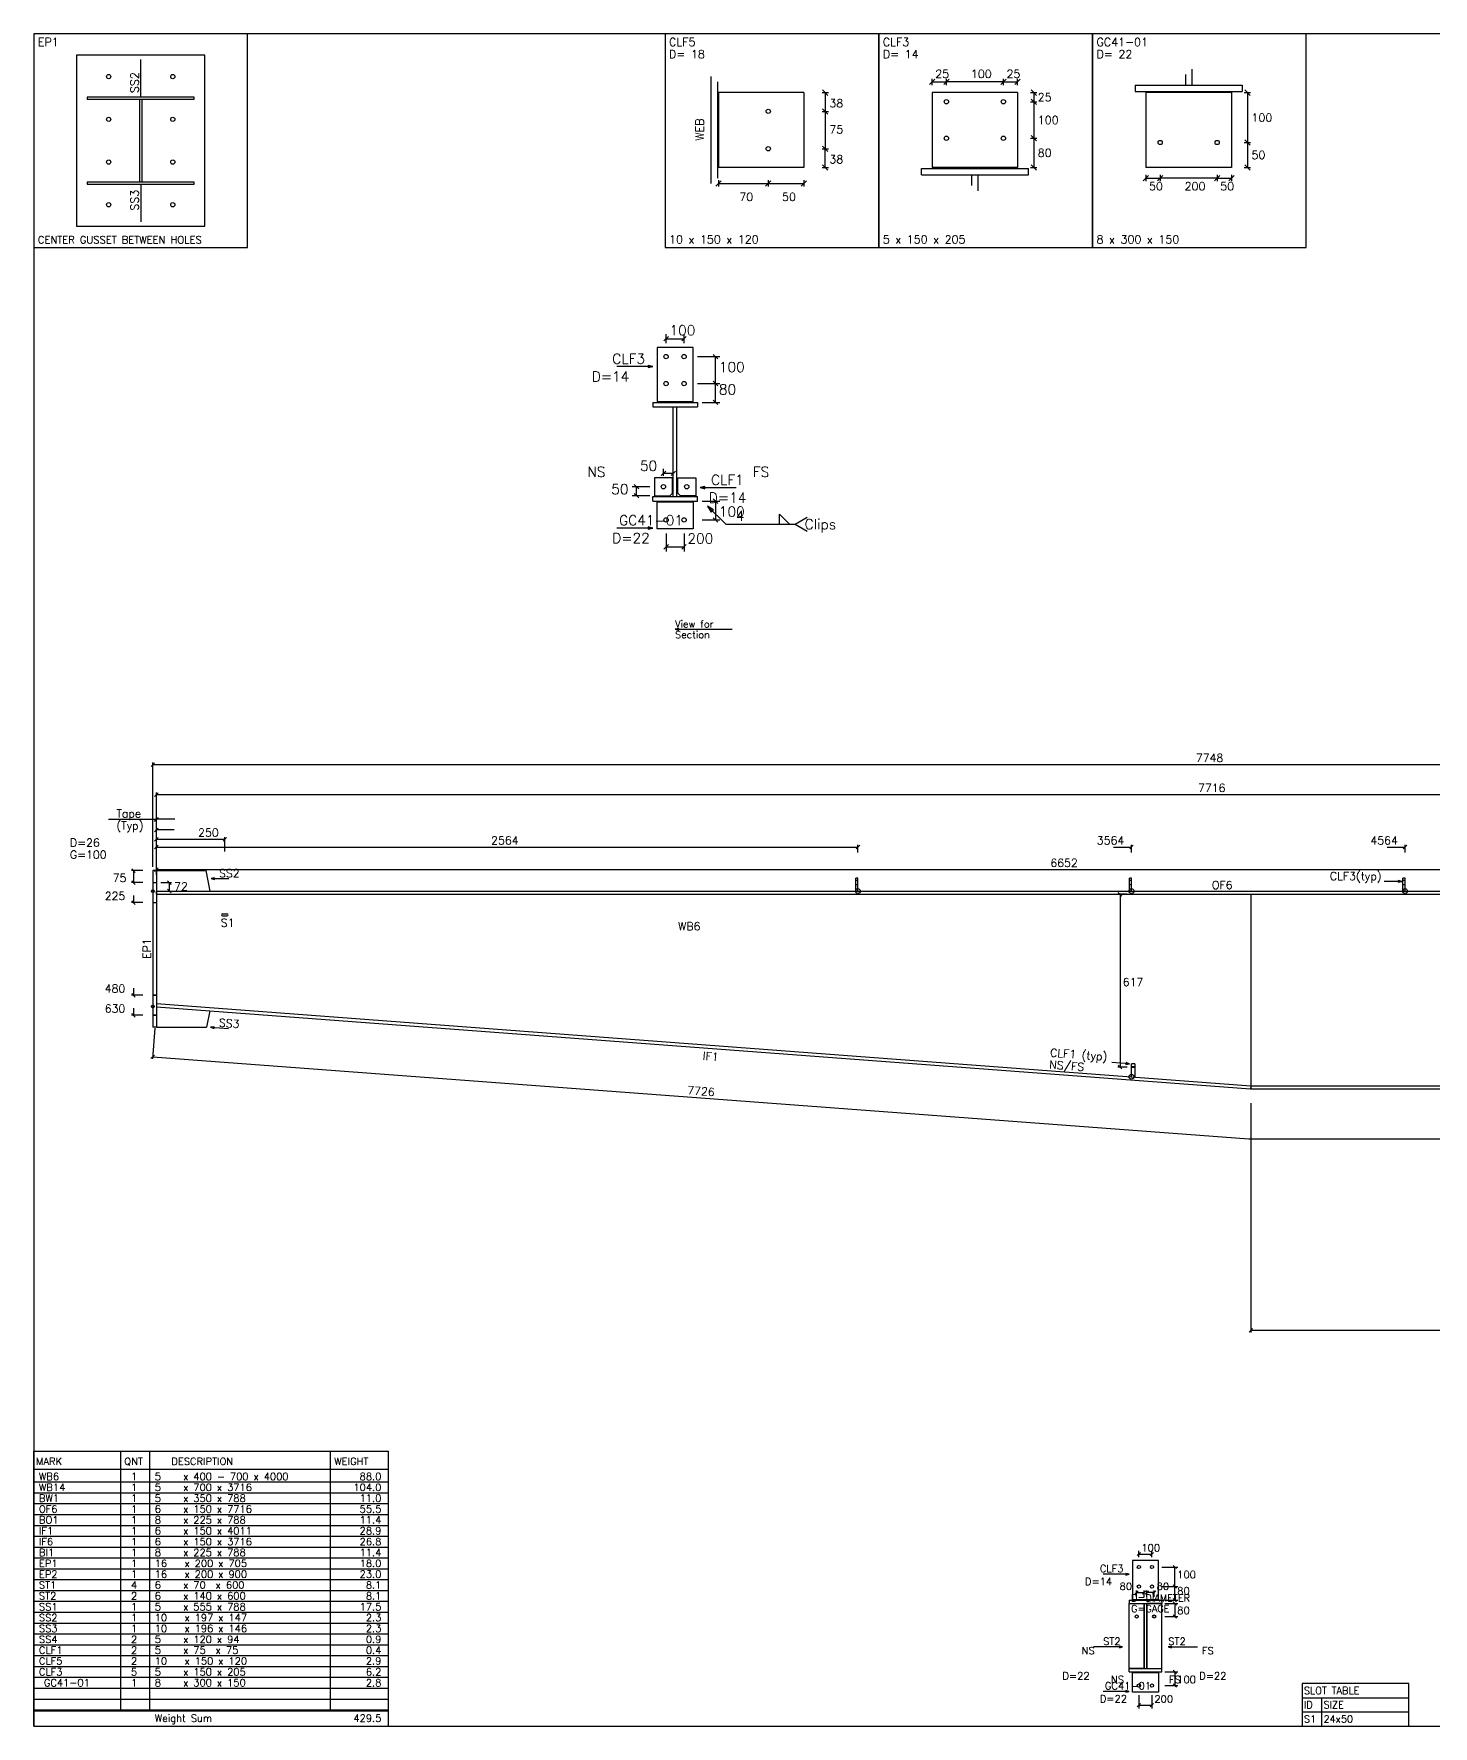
# Model space of a CAD drawing. Extents: x 0 to 849, y 0 to 594.
# Drawn here: x 0 to 491, y 0 to 594 of the extents above; entities that cross this region are included whole.
import ezdxf
from ezdxf.enums import TextEntityAlignment as Align

# ---------------------------------------------------------------- set-up
doc = ezdxf.new("R2010")
doc.units = 0
doc.linetypes.add('CONTIN', pattern=[0])
doc.linetypes.add('DASHED', pattern=[2.3812, 1.5875, -0.7937])
doc.layers.get('0').update_dxf_attribs({"linetype": 'CONTIN'})
for name, color, linetype in [('1', 7, 'CONTIN'), ('11', 7, 'CONTIN'), ('12', 2, 'CONTIN'), ('13', 2, 'CONTIN'), ('14', 7, 'CONTIN'), ('15', 6, 'CONTIN'), ('2', 7, 'CONTIN'), ('21', 7, 'CONTIN'), ('22', 7, 'CONTIN'), ('3', 1, 'CONTIN'), ('4', 1, 'CONTIN'), ('5', 7, 'CONTIN'), ('6', 4, 'CONTIN'), ('7', 3, 'DASHED'), ('9', 7, 'CONTIN')]:
    doc.layers.add(name, color=color, linetype=linetype)
doc.styles.add('SIMPLEX', font='SIMPLEX')

# ---------------------------------------------------------------- blocks, each defined once
blk = doc.blocks.new('SLOTTD')
at = {"layer": '6'}
for p, q in [((-25.4, 12.7), (25.4, 12.7)), ((-25.4, -12.7), (25.4, -12.7))]:
    blk.add_line(p, q, dxfattribs=at)
for centre, start, end in [((-25.4, 0), 90, 270), ((25.4, 0), 270, 90)]:
    blk.add_arc(centre, 12.7, start, end, dxfattribs=at)
blk = doc.blocks.new('CIRCLE')
at = {"layer": '1'}
blk.add_circle((0, 0), 10.2, dxfattribs=at)
blk = doc.blocks.new('ARROW')
at = {"layer": '2'}
blk.add_line((-0.635, -0.635), (0.635, 0.635), dxfattribs=at)
blk = doc.blocks.new('FLGHOL')
at = {"layer": '6'}
blk.add_solid([(-6.35, 0), (6.35, 0), (-6.35, 25.4), (6.35, 25.4)], dxfattribs=at)
blk = doc.blocks.new('WEBCLP2', base_point=(0, 152.4))
at = {"layer": '13'}
for p, q in [((-12.7, 0), (-12.7, 203.2)), ((-12.7, 203.2), (12.7, 203.2)), ((12.7, 0), (12.7, 203.2)), ((-12.7, 0), (12.7, 0))]:
    blk.add_line(p, q, dxfattribs=at)
at = {"layer": '6'}
for points in [[(-12.7, 144.78), (12.7, 144.78), (-12.7, 160.02), (12.7, 160.02)], [(-12.7, 43.18), (12.7, 43.18), (-12.7, 58.42), (12.7, 58.42)]]:
    blk.add_solid(points, dxfattribs=at)
blk = doc.blocks.new('ARROWP')
for p, q in [((0, 0), (-1.27, 0.317)), ((-1.27, 0.317), (-1.27, -0.317)), ((-1.27, -0.317), (0, 0))]:
    blk.add_line(p, q)
blk = doc.blocks.new('GRTCLPB')
at = {"layer": '13'}
for p, q in [((-12.7, 0), (-12.7, 152.4)), ((-12.7, 152.4), (12.7, 152.4)), ((-12.7, 0), (12.7, 0)), ((12.7, 0), (12.7, 152.4))]:
    blk.add_line(p, q, dxfattribs=at)
at = {"layer": '6'}
for points in [[(-12.7, 119.38), (12.7, 119.38), (-12.7, 134.62), (12.7, 134.62)], [(-12.7, 68.58), (12.7, 68.58), (-12.7, 83.82), (12.7, 83.82)]]:
    blk.add_solid(points, dxfattribs=at)
blk = doc.blocks.new('GRTCLP1')
at = {"layer": '13'}
for p, q in [((-12.7, 0), (-12.7, 101.6)), ((-12.7, 101.6), (12.7, 101.6)), ((-12.7, 0), (12.7, 0)), ((12.7, 0), (12.7, 101.6))]:
    blk.add_line(p, q, dxfattribs=at)
at = {"layer": '6'}
blk.add_solid([(-12.7, 68.58), (12.7, 68.58), (-12.7, 83.82), (12.7, 83.82)], dxfattribs=at)
blk = doc.blocks.new('BRCCLP', base_point=(12.7, 0))
at = {"layer": '1'}
blk.add_solid([(-12.7, 68.58), (12.7, 68.58), (-12.7, 83.82), (12.7, 83.82)], dxfattribs=at)
at = {"layer": '2'}
for p in [(-12.7, 101.6), (12.7, 0)]:
    blk.add_line(p, (12.7, 101.6), dxfattribs=at)
blk = doc.blocks.new('ASMPIECE', base_point=(246, -6))
at = {"layer": '1'}
for p, q in [((246, -6), (246, 5.755)), ((246, 5.755), (7961.629, 5.754)), ((7961.629, -6), (7961.629, 5.754)), ((246, -6), (246, -406)), ((246, -6), (7961.629, -6)), ((4246, -6), (4246, -706)), ((7961.629, -706), (7961.629, -6)), ((246.449, -406.034), (246, -417.788)), ((246, -417.788), (4245.121, -717.722)), ((246.449, -406.034), (4246, -706)), ((3821.755, -626.282), (3821.755, -674.182)), ((4246, -706), (4245.121, -717.722)), ((4246, -706), (4246, -717.755)), ((4246, -706), (7961.629, -706)), ((4246, -717.755), (7961.629, -717.755)), ((5513.047, -717.755), (6017.199, -1505.755)), ((6067.999, -1505.755), (6067.999, -717.755)), ((6433.999, -717.755), (6067.999, -717.755)), ((6079.753, -1505.755), (6079.753, -717.755)), ((6422.244, -717.755), (6422.244, -1505.755)), ((6433.999, -717.755), (6433.999, -1505.755)), ((7961.629, -706), (7961.629, -717.755)), ((6067.999, -1505.755), (6017.199, -1505.755)), ((6433.999, -1505.755), (6067.999, -1505.755))]:
    blk.add_line(p, q, dxfattribs=at)
at = {"layer": '12'}
for p, q in [((246, 80.331), (232.939, 80.331)), ((232.939, 80.331), (232.939, -492.331)), ((246, 80.331), (246, -492.331)), ((7961.629, 80.33), (7974.69, 80.33)), ((7961.629, 80.33), (7961.629, -792.331)), ((7974.69, 80.33), (7974.69, -792.331)), ((246, -492.331), (232.939, -492.331)), ((7961.629, -792.331), (7974.69, -792.331))]:
    blk.add_line(p, q, dxfattribs=at)
at = {"layer": '15'}
for centre in [(2810, 5.754), (3810, 5.754), (4810, 5.754), (6010, 5.754), (7510, 5.754), (6897.5, -45.182), (3810, -673.3), (6653.917, -717.755)]:
    blk.add_circle(centre, 8.777, dxfattribs=at)
at = {"layer": '2'}
for p, q in [((232.939, 94.526), (232.939, 475.937)), ((232.939, 468.101), (7974.69, 468.101)), ((7974.69, 94.526), (7974.69, 475.937)), ((246, 84.118), (246, 366.228)), ((246, 358.392), (7961.629, 358.391)), ((5617.79, 236.928), (5617.79, 317.068)), ((7961.629, 84.118), (7961.629, 366.228)), ((246, 236.928), (246, 276.11)), ((313.915, 268.273), (246, 268.273)), ((5449.875, 268.273), (5517.79, 268.273)), ((5517.79, 236.928), (5517.79, 276.109)), ((5583.833, 309.231), (5617.79, 309.231)), ((246, 82.772), (246, 236.928)), ((311.303, 229.091), (246, 229.091)), ((246, 150.728), (246, 202.97)), ((246, 195.134), (496, 195.134)), ((496, 150.728), (496, 202.97)), ((6002.696, 229.091), (6068, 229.091)), ((6068, 59.303), (6068, 236.927)), ((6368.696, 229.091), (6433.999, 229.091)), ((6433.999, 59.303), (6433.999, 236.927)), ((6584.696, 229.091), (6649.999, 229.091)), ((6649.999, 59.303), (6649.999, 236.927)), ((6678.654, 195.133), (6710, 195.133)), ((6710, 150.727), (6710, 202.97)), ((6978.655, 236.092), (7010, 236.092)), ((7010, 150.727), (7010, 243.928)), ((246, 146.809), (246, 174.237)), ((246, 166.4), (2810, 166.4)), ((2810, 146.809), (2810, 174.237)), ((3744.697, 166.4), (3810, 166.4)), ((3810, 146.809), (3810, 174.237)), ((4744.697, 166.4), (4810, 166.4)), ((4810, 146.809), (4810, 174.237)), ((5944.697, 166.4), (6010, 166.4)), ((6010, 146.809), (6010, 174.236)), ((7444.697, 166.4), (7510, 166.4)), ((7510, 146.809), (7510, 174.236)), ((196.37, 80.331), (154.576, 80.331)), ((162.412, 80.331), (162.412, 36.447)), ((246, 64.527), (246, 91.955)), ((246, 84.118), (6897.5, 84.118)), ((6897.5, 64.527), (6897.5, 91.954)), ((8011.26, 80.33), (8053.054, 80.33)), ((8045.217, 80.33), (8045.217, 36.447)), ((196.37, 36.447), (154.576, 36.447)), ((261.673, 36.447), (300.855, 36.447)), ((261.673, 5.755), (300.855, 5.755)), ((293.018, 36.447), (293.018, 5.755)), ((7945.957, 36.447), (7906.774, 36.447)), ((7945.957, 5.754), (7906.774, 5.754)), ((7914.611, 36.447), (7914.611, 5.754)), ((8011.26, 36.447), (8053.054, 36.447)), ((196.37, -36.692), (154.576, -36.692)), ((162.412, -10.571), (162.412, -36.692)), ((3794.327, -6), (3760.37, -6)), ((3768.206, -6), (3768.206, -638.036)), ((5502.118, -6), (5468.16, -6)), ((5475.996, -6), (5475.996, -262.5)), ((6694.327, -6), (6660.369, -6)), ((6668.206, -6), (6668.206, -81)), ((6913.172, -6), (6947.13, -6)), ((6913.172, -45.182), (6947.13, -45.182)), ((6939.293, -6), (6939.293, -45.182)), ((8011.26, -36.693), (8053.054, -36.693)), ((8045.217, -10.572), (8045.217, -36.693)), ((6694.327, -81), (6660.369, -81)), ((5502.118, -262.5), (5468.16, -262.5)), ((5502.118, -262.5), (5468.16, -262.5)), ((5475.996, -262.5), (5475.996, -337.5)), ((162.412, -349.186), (162.412, -375.308)), ((5502.118, -337.5), (5468.16, -337.5)), ((8011.26, -359), (8053.054, -359)), ((8045.217, -332.879), (8045.217, -359)), ((196.37, -375.308), (154.576, -375.308)), ((162.412, -422.326), (162.412, -448.447)), ((196.37, -448.447), (154.576, -448.447)), ((232.325, -600.125), (4238.274, -900.571)), ((3794.327, -638.036), (3760.37, -638.036)), ((8011.26, -675.308), (8053.054, -675.308)), ((8045.217, -649.187), (8045.217, -675.308)), ((8045.217, -722.326), (8045.217, -748.447)), ((4246, -769.997), (4246, -1608.15)), ((6649.999, -769.997), (6649.999, -1608.15)), ((7961.629, -796.119), (7961.629, -908.44)), ((8011.26, -748.447), (8053.054, -748.447)), ((4238.274, -900.571), (7961.629, -900.604)), ((6437.917, -1255.755), (6484.936, -1255.755)), ((6477.099, -1279.264), (6477.099, -1255.755)), ((6437.917, -1355.755), (6469.262, -1355.755)), ((6461.426, -1355.755), (6461.426, -1505.755)), ((6437.917, -1505.755), (6469.262, -1505.755)), ((4246, -1600.314), (6649.999, -1600.314))]:
    blk.add_line(p, q, dxfattribs=at)
at = {"layer": '3'}
for p, q in [((246, 84.118), (246, 345.331)), ((246, 266.967), (70.465, 266.967)), ((7883.306, 64.266), (7818.003, 64.266)), ((445.612, 51.075), (510.915, 51.075)), ((4798.246, 41.018), (4732.943, 41.018)), ((6842.645, -45.182), (6777.342, -45.182)), ((6655.223, -149.884), (6589.92, -149.884)), ((443.849, -492.526), (508.969, -497.41)), ((240.139, -495.932), (231.739, -607.939)), ((6436.611, -574.349), (6501.914, -574.349)), ((3803.065, -625.885), (3737.944, -621.001)), ((6073.224, -662.117), (6007.92, -662.117)), ((6661.753, -749.1), (6727.056, -749.1)), ((7872.687, -776.267), (7807.384, -776.267)), ((6065.387, -951.166), (6000.083, -951.166)), ((6436.611, -951.166), (6501.914, -951.166)), ((5762.511, -1082.499), (5697.208, -1082.499))]:
    blk.add_line(p, q, dxfattribs=at)
at = {"layer": '9'}
for p, q in [((246, 80.331), (427.883, 80.331)), ((443, 5.755), (427.883, 80.331)), ((7885.918, 5.754), (7961.629, 80.33)), ((6068, -706), (6068, -106)), ((6068, -106), (6075.835, -106)), ((6075.835, -106), (6075.835, -706)), ((6426.163, -706), (6426.163, -106)), ((6426.163, -106), (6433.999, -106)), ((6433.999, -106), (6433.999, -706)), ((6649.999, -706), (6649.999, -106)), ((6649.999, -106), (6657.835, -106)), ((6657.835, -106), (6657.835, -706)), ((441.244, -432.431), (429.101, -492.331)), ((246, -492.331), (429.101, -492.331)), ((6068, -706), (6075.835, -706)), ((6426.163, -706), (6433.999, -706)), ((6649.999, -706), (6657.835, -706)), ((7875.299, -717.755), (7961.629, -792.331))]:
    blk.add_line(p, q, dxfattribs=at)
at = {"layer": '1', "xscale": -0.309, "yscale": 0.309, "zscale": 0.309}
for p in [(2806.082, 5.754), (3806.082, 5.754), (4806.082, 5.754), (6006.082, 5.754), (7506.081, 5.754)]:
    blk.add_blockref('GRTCLPB', p, dxfattribs=at)
at = {"layer": '1', "xscale": 0.309, "yscale": 0.309, "zscale": 0.309, "rotation": -90}
blk.add_blockref('WEBCLP2', (6897.5, -49.1), dxfattribs=at)
at = {"layer": '15', "xscale": 0.514, "yscale": 0.514, "zscale": 0.514}
for p in [(232.939, 5.755), (7974.69, 5.754), (232.939, -416.808), (7974.69, -717.755)]:
    blk.add_blockref('CIRCLE', p, dxfattribs=at)
at = {"layer": '2', "xscale": 10.284, "yscale": 10.284, "zscale": 10.284}
for p, rotation in [((232.939, 468.101), 180), ((246, 358.392), 180), ((246, 268.273), 180), ((246, 229.091), 180), ((246, 195.134), 180), ((246, 166.4), 180), ((162.412, 80.331), 90), ((246, 84.118), 180), ((8045.217, 80.33), 90), ((162.412, 36.447), -90), ((293.018, 36.447), 90), ((293.018, 5.755), -90), ((3768.206, -6), 90), ((5475.996, -6), 90), ((6668.206, -6), 90), ((6939.293, -6), 90), ((7914.611, 36.447), 90), ((7914.611, 5.754), -90), ((8045.217, 36.447), -90), ((162.412, -36.692), -90), ((6939.293, -45.182), -90), ((8045.217, -36.693), -90), ((6668.206, -81), -90), ((5475.996, -262.5), -90), ((5475.996, -262.5), 90), ((162.412, -375.308), -90), ((5475.996, -337.5), -90), ((8045.217, -359), -90), ((162.412, -448.447), -90), ((3768.206, -638.036), -90), ((8045.217, -675.308), -90), ((8045.217, -748.447), -90), ((6477.099, -1255.755), 90), ((6461.426, -1355.755), 90), ((6461.426, -1505.755), -90), ((4246, -1600.314), 180)]:
    blk.add_blockref('ARROW', p, dxfattribs=dict(at, rotation=rotation))
at = {"layer": '2'}
for name, p, xscale, yscale, zscale in [('ARROW', (7974.69, 468.101), 10.284, 10.284, 10.284), ('ARROW', (5617.79, 309.231), 10.284, 10.284, 10.284), ('ARROW', (7961.629, 358.391), 10.284, 10.284, 10.284), ('ARROW', (5517.79, 268.273), 10.284, 10.284, 10.284), ('ARROW', (496, 195.134), 10.284, 10.284, 10.284), ('ARROW', (6068, 229.091), 10.284, 10.284, 10.284), ('ARROW', (6433.999, 229.091), 10.284, 10.284, 10.284), ('ARROW', (6649.999, 229.091), 10.284, 10.284, 10.284), ('ARROW', (6710, 195.133), 10.284, 10.284, 10.284), ('ARROW', (7010, 236.092), 10.284, 10.284, 10.284), ('ARROW', (2810, 166.4), 10.284, 10.284, 10.284), ('ARROW', (3810, 166.4), 10.284, 10.284, 10.284), ('ARROW', (4810, 166.4), 10.284, 10.284, 10.284), ('ARROW', (6010, 166.4), 10.284, 10.284, 10.284), ('ARROW', (7510, 166.4), 10.284, 10.284, 10.284), ('ARROW', (6897.5, 84.118), 10.284, 10.284, 10.284), ('CIRCLE', (5517.79, -262.5), 0.309, 0.309, 0.309), ('CIRCLE', (5617.79, -262.5), 0.309, 0.309, 0.309), ('CIRCLE', (5517.79, -337.5), 0.309, 0.309, 0.309), ('CIRCLE', (5617.79, -337.5), 0.309, 0.309, 0.309), ('ARROW', (7961.629, -900.604), 10.284, 10.284, 10.284), ('ARROW', (6649.999, -1600.314), 10.284, 10.284, 10.284)]:
    blk.add_blockref(name, p, dxfattribs=dict(at, xscale=xscale, yscale=yscale, zscale=zscale))
at = {"layer": '3', "xscale": 10.284, "yscale": 10.284, "zscale": 10.284}
for name, p in [('ARROW', (246, 266.967)), ('ARROWP', (7883.306, 64.266)), ('ARROWP', (4798.246, 41.018)), ('ARROWP', (6842.645, -45.182)), ('ARROWP', (6655.223, -149.884)), ('ARROWP', (6073.224, -662.117)), ('ARROWP', (7872.687, -776.267)), ('ARROWP', (6065.387, -951.166)), ('ARROWP', (5762.511, -1082.499))]:
    blk.add_blockref(name, p, dxfattribs=at)
for name, p, rotation in [('ARROWP', (445.612, 51.075), 180), ('ARROWP', (443.849, -492.526), 175.711), ('ARROW', (232.325, -600.125), 175.711), ('ARROWP', (6436.611, -574.349), 180), ('ARROWP', (3803.065, -625.885), -4.289), ('ARROWP', (6661.753, -749.1), 180), ('ARROWP', (6436.611, -951.166), 180)]:
    blk.add_blockref(name, p, dxfattribs=dict(at, rotation=rotation))
at = {"layer": '6'}
for p, xscale, yscale, zscale, rotation in [((232.939, 36.447), 0.463, 0.514, 0.514, -90), ((7961.629, 36.447), 0.463, 0.514, 0.514, -90), ((232.939, -36.692), 0.463, 0.514, 0.514, -90), ((7961.629, -36.693), 0.463, 0.514, 0.514, -90), ((6657.835, -186), 0.463, 0.309, 0.309, 90), ((7961.629, -359), 0.463, 0.514, 0.514, -90), ((232.939, -375.308), 0.463, 0.514, 0.514, -90), ((232.939, -448.447), 0.463, 0.514, 0.514, -90), ((7961.629, -675.308), 0.463, 0.514, 0.514, -90), ((7961.629, -748.447), 0.463, 0.514, 0.514, -90), ((6422.244, -1255.755), -0.463, -0.463, -0.463, 90), ((6422.244, -1355.755), -0.463, -0.463, -0.463, 90)]:
    blk.add_blockref('FLGHOL', p, dxfattribs=dict(at, xscale=xscale, yscale=yscale, zscale=zscale, rotation=rotation))
at = {"layer": '6', "xscale": 0.309, "yscale": 0.309, "zscale": 0.309}
for p in [(496, -81), (6710, -81), (7010, -81)]:
    blk.add_blockref('SLOTTD', p, dxfattribs=at)
at = {"layer": '7', "xscale": -0.463, "yscale": 0.463, "zscale": 0.463}
blk.add_blockref('BRCCLP', (3810, -673.3), dxfattribs=at)
at = {"layer": '7', "xscale": 0.309, "yscale": 0.309, "zscale": 0.309, "rotation": 180}
blk.add_blockref('GRTCLP1', (6649.999, -717.755), dxfattribs=at)
at = {"style": 'SIMPLEX'}
blk.add_text('BW1', height=29.256, rotation=-1.571, dxfattribs=at).set_placement((6221.743, -1141.011))
at = {"layer": '11', "style": 'SIMPLEX'}
for s, p in [('7748', (4045.303, 477.853)), ('7716', (4053.015, 368.143)), ('5372', (5491.015, 318.983)), ('5272', (5391.015, 278.025)), ('5822', (5941.224, 238.843)), ('6188', (6321.852, 238.843)), ('6404', (6523.224, 238.843)), ('6764', (6883.225, 245.844)), ('250', (398.481, 204.886)), ('2564', (1469.488, 176.152)), ('3564', (3683.225, 176.152)), ('4564', (4683.225, 176.152)), ('5764', (5883.225, 176.152)), ('6464', (6583.225, 204.885)), ('7264', (7383.225, 176.152)), ('75', (86.312, 38.885)), ('6652', (3513.239, 93.87)), ('50', (8062.806, 38.885)), ('225', (57.056, -26.941)), ('72', (310.607, 8.193)), ('44', (7838.511, 8.192)), ('150', (8062.806, -26.941)), ('75', (6592.106, -63.004)), ('150', (6956.882, -45.095)), ('257', (5370.641, -153.754)), ('75', (5399.896, -319.504)), ('480', (57.056, -365.556)), ('617', (3777.958, -341.522)), ('450', (8062.806, -349.248)), ('630', (57.056, -438.695)), ('750', (8062.806, -665.556)), ('850', (8062.806, -738.695)), ('250', (6494.688, -1284.036)), ('150', (6479.015, -1450.259)), ('2404', (5389.488, -1590.562))]:
    blk.add_text(s, height=29.256, dxfattribs=at).set_placement(p)
blk.add_text('7726', height=29.256, rotation=-4.289, dxfattribs=at).set_placement((2185.371, -736.824))
at = {"layer": '21', "style": 'SIMPLEX'}
for s, p in [('D=18', (5400.767, 232.226)), ('D=26', (-70.067, 168.098)), ('D=22', (8079.175, 168.098)), ('G=100', (-70.067, 124.215)), ('G=100', (8079.175, 124.214)), ('Slot=22x56', (6451.5, -1549.639)), ('G=100', (6451.5, -1593.522))]:
    blk.add_text(s, height=29.256, dxfattribs=at).set_placement(p)
at = {"layer": '3', "style": 'SIMPLEX'}
for s, p in [('Tape', (99.721, 274.281)), ('(Typ)', (99.721, 230.397)), ('SS2', (474.868, 55.951)), ('CLF3(typ)', (4534.944, 45.894)), ('SS4', (7795.539, 69.142)), ('OF6', (4103.815, 13.068)), ('CLF5 (typ)', (6550.087, -40.306)), ('NS/FS', (6550.087, -84.19)), ('S1', (481.372, -124.884)), ('WB6', (2153, -137.651)), ('WB14', (6103.814, -137.651)), ('ST2', (6508.944, -145.008)), ('S1', (6695.372, -124.884)), ('S1', (6995.372, -124.884)), ('NS/FS', (6508.944, -188.892)), ('ST1', (6465.867, -569.473)), ('NS/FS', (6465.867, -613.357)), ('ST1', (5926.944, -657.241)), ('NS/FS', (5926.944, -701.124)), ('IF6', (6103.814, -761.639)), (' GC41-01(typ)', (6691.008, -744.224)), ('SS4', (7784.919, -771.391)), ('BI1', (5977.619, -946.29)), ('BO1', (6465.867, -946.29)), ('SS1', (5674.743, -1077.623))]:
    blk.add_text(s, height=29.256, dxfattribs=at).set_placement(p)
for s, rotation, p in [('EP1', 90, (225.626, -242.57)), ('EP2', 90, (8011.26, -399.884)), ('SS3', -4.289, (473.387, -489.852)), ('IF1', -4.289, (2242.278, -611.516)), ('NS/FS', -4.289, (3508.409, -642.904)), ('CLF1 (typ)', -4.289, (3511.691, -599.143))]:
    blk.add_text(s, height=29.256, rotation=rotation, dxfattribs=at).set_placement(p)
blk = doc.blocks.new('ASMBASE')
for p, q in [((25.4, 25.4), (0, 25.4)), ((0, 25.4), (0, 0)), ((25.4, 0), (25.4, 25.4)), ((20.32, 22.86), (5.08, 22.86)), ((5.08, 22.86), (5.08, 2.54)), ((12.7, 17.882), (12.7, 22.352)), ((20.32, 2.54), (20.32, 22.86)), ((19.05, 17.882), (6.35, 17.882)), ((6.35, 17.882), (6.35, 17.628)), ((6.35, 17.628), (19.05, 17.628)), ((12.573, 17.628), (12.827, 17.628)), ((12.573, 7.772), (12.573, 17.628)), ((12.827, 17.628), (12.827, 7.772)), ((19.05, 17.628), (19.05, 17.882)), ((19.05, 7.772), (6.35, 7.772)), ((6.35, 7.772), (6.35, 7.518)), ((6.35, 7.518), (19.05, 7.518)), ((12.827, 7.772), (12.573, 7.772)), ((12.7, 7.518), (12.7, 3.048)), ((19.05, 7.518), (19.05, 7.772)), ((5.08, 2.54), (20.32, 2.54)), ((0, 0), (25.4, 0))]:
    blk.add_line(p, q)
at = {"layer": '1'}
for centre in [(8.89, 20.32), (16.51, 20.32), (8.89, 15.24), (16.51, 15.24), (8.89, 10.16), (16.51, 10.16), (8.89, 5.08), (16.51, 5.08)]:
    blk.add_circle(centre, 0.254, dxfattribs=at)
at = {"layer": '1', "style": 'SIMPLEX'}
for s, height, p in [('EP1', 0.963, (0.482, 23.955)), ('CENTER GUSSET BETWEEN HOLES', 0.867, (0.482, 0.482))]:
    blk.add_text(s, height=height, dxfattribs=at).set_placement(p)
for s, p in [('SS2', (12.459, 18.363)), ('SS3', (12.459, 4.387))]:
    blk.add_text(s, height=0.963, rotation=90, dxfattribs=at).set_placement(p)
blk = doc.blocks.new('ASMPLATE')
at = {"layer": '14'}
for p, q in [((0, 0), (0, 96.52)), ((0, 96.52), (124.46, 96.52)), ((30.48, 5.398), (30.48, 96.52)), ((40.64, 5.398), (40.64, 96.52)), ((104.14, 5.398), (104.14, 96.52)), ((104.14, 5.398), (104.14, 96.52)), ((124.46, 5.398), (124.46, 96.52)), ((124.46, 0), (124.46, 96.52)), ((0, 90.17), (124.46, 90.17)), ((0, 85.725), (124.46, 85.725)), ((0, 81.915), (124.46, 81.915)), ((0, 78.105), (124.46, 78.105)), ((0, 74.295), (124.46, 74.295)), ((0, 70.485), (124.46, 70.485)), ((0, 66.675), (124.46, 66.675)), ((0, 62.865), (124.46, 62.865)), ((0, 59.055), (124.46, 59.055)), ((0, 55.245), (124.46, 55.245)), ((0, 51.435), (124.46, 51.435)), ((0, 47.625), (124.46, 47.625)), ((0, 43.815), (124.46, 43.815)), ((0, 40.005), (124.46, 40.005)), ((0, 36.195), (124.46, 36.195)), ((0, 32.385), (124.46, 32.385)), ((0, 28.575), (124.46, 28.575)), ((0, 24.765), (124.46, 24.765)), ((0, 20.955), (124.46, 20.955)), ((0, 17.145), (124.46, 17.145)), ((0, 13.335), (124.46, 13.335)), ((0, 9.525), (124.46, 9.525)), ((0, 5.715), (124.46, 5.715)), ((0, 5.398), (124.46, 5.398)), ((0, 0), (124.46, 0))]:
    blk.add_line(p, q, dxfattribs=at)
at = {"layer": '14', "style": 'SIMPLEX'}
for s, p in [('MARK', (0.762, 91.694)), ('QNT', (31.75, 91.694)), ('DESCRIPTION', (48.26, 91.694)), ('WEIGHT', (105.41, 91.694)), ('WB6', (1.778, 86.36)), ('WB14', (1.778, 82.55)), ('  1', (30.607, 86.36)), ('  1', (30.607, 82.55)), ('5    x 400 - 700 x 4000', (42.418, 86.36)), ('5    x 700 x 3716', (42.418, 82.55)), ('OF6', (1.778, 74.93)), ('BW1', (1.778, 78.74)), ('  1', (30.607, 78.74)), ('  1', (30.607, 74.93)), ('5    x 350 x 788', (42.418, 78.74)), ('6    x 150 x 7716', (42.418, 74.93)), ('BO1', (1.778, 71.12)), ('  1', (30.607, 71.12)), ('8    x 225 x 788', (42.418, 71.12)), ('IF1', (1.778, 67.31)), ('IF6', (1.778, 63.5)), ('  1', (30.607, 67.31)), ('  1', (30.607, 63.5)), ('6    x 150 x 4011', (42.418, 67.31)), ('6    x 150 x 3716', (42.418, 63.5)), ('BI1', (1.778, 59.69)), ('  1', (30.607, 59.69)), ('8    x 225 x 788', (42.418, 59.69)), ('EP1', (1.778, 55.88)), ('EP2', (1.778, 52.07)), ('  1', (30.607, 55.88)), ('  1', (30.607, 52.07)), ('16   x 200 x 705', (42.418, 55.88)), ('16   x 200 x 900', (42.418, 52.07)), ('ST1', (1.778, 48.26)), ('  4', (30.607, 48.26)), ('6    x 70  x 600', (42.418, 48.26)), ('ST2', (1.778, 44.45)), ('SS1', (1.778, 40.64)), ('  2', (30.607, 44.45)), ('  1', (30.607, 40.64)), ('5    x 555 x 788', (42.418, 40.64)), ('6    x 140 x 600', (42.418, 44.45)), ('SS2', (1.778, 36.83)), ('  1', (30.607, 36.83)), ('10   x 197 x 147', (42.418, 36.83)), ('SS3', (1.778, 33.02)), ('SS4', (1.778, 29.21)), ('  2', (30.607, 29.21)), ('  1', (30.607, 33.02)), ('5    x 120 x 94', (42.418, 29.21)), ('10   x 196 x 146', (42.418, 33.02)), ('CLF1', (1.778, 25.4)), ('CLF5', (1.778, 21.59)), ('  2', (30.607, 25.4)), ('  2', (30.607, 21.59)), ('5    x 75  x 75', (42.418, 25.4)), ('10   x 150 x 120', (42.418, 21.59)), ('CLF3', (1.778, 17.78)), ('  5', (30.607, 17.78)), ('5    x 150 x 205', (42.418, 17.78)), (' GC41-01', (1.778, 13.97)), ('  1', (30.607, 13.97)), ('8    x 300 x 150', (42.418, 13.97)), ('Weight Sum', (42.418, 1.524))]:
    blk.add_text(s, height=2.54, dxfattribs=at).set_placement(p)
for s, p in [('  104.0', (121.92, 82.55)), ('   88.0', (121.92, 86.36)), ('   55.5', (121.92, 74.93)), ('   11.0', (121.92, 78.74)), ('   11.4', (121.92, 71.12)), ('   28.9', (121.92, 67.31)), ('   26.8', (121.92, 63.5)), ('   11.4', (121.92, 59.69)), ('   23.0', (121.92, 52.07)), ('   18.0', (121.92, 55.88)), ('    8.1', (121.92, 48.26)), ('   17.5', (121.92, 40.64)), ('    8.1', (121.92, 44.45)), ('    2.3', (121.92, 36.83)), ('    2.3', (121.92, 33.02)), ('    0.9', (121.92, 29.21)), ('    0.4', (121.92, 25.4)), ('    2.9', (121.92, 21.59)), ('    6.2', (121.92, 17.78)), ('    2.8', (121.92, 13.97)), ('  429.5', (121.92, 1.524))]:
    blk.add_text(s, height=2.54, dxfattribs=at).set_placement(p, align=Align.RIGHT)
blk = doc.blocks.new('ASMSECTN')
at = {"layer": '1'}
for p, q in [((-6.35, 27.94), (6.35, 27.94)), ((-6.35, 27.94), (-6.35, 26.67)), ((-6.35, 26.67), (6.35, 26.67)), ((-0.508, 1.27), (-0.508, 26.67)), ((0.508, 1.27), (0.508, 26.67)), ((6.35, 27.94), (6.35, 26.67)), ((-6.35, 0), (-6.35, 1.27)), ((-6.35, 1.27), (6.35, 1.27)), ((-6.35, 0), (6.35, 0)), ((6.35, 0), (6.35, 1.27))]:
    blk.add_line(p, q, dxfattribs=at)
at = {"layer": '13'}
for p, q in [((5.08, 43.434), (-5.08, 43.434)), ((-5.08, 43.434), (-5.08, 28.194)), ((5.08, 28.194), (5.08, 43.434)), ((-5.08, 28.194), (5.08, 28.194)), ((-0.762, 6.604), (-5.842, 6.604)), ((-5.842, 6.604), (-5.842, 1.524)), ((-0.762, 2.286), (-0.762, 6.604)), ((0.762, 6.604), (5.842, 6.604)), ((0.762, 2.286), (0.762, 6.604)), ((5.842, 6.604), (5.842, 1.524)), ((-5.842, 1.524), (-1.524, 1.524)), ((-0.762, 2.286), (-1.524, 1.524)), ((0.762, 2.286), (1.524, 1.524)), ((5.842, 1.524), (1.524, 1.524)), ((-5.08, -0.254), (5.08, -0.254)), ((-5.08, -7.874), (-5.08, -0.254)), ((5.08, -0.254), (5.08, -7.874)), ((5.08, -7.874), (-5.08, -7.874))]:
    blk.add_line(p, q, dxfattribs=at)
at = {"layer": '3'}
for p, q in [((-2.54, 44.704), (-2.54, 47.244)), ((-2.54, 45.974), (2.54, 45.974)), ((2.54, 44.704), (2.54, 47.244)), ((6.35, 40.894), (12.7, 40.894)), ((11.43, 27.94), (11.43, 40.894)), ((-6.35, 38.1), (-16.51, 38.1)), ((6.35, 33.274), (12.7, 33.274)), ((7.62, 27.94), (12.7, 27.94)), ((-3.302, 7.112), (-3.302, 9.144)), ((-3.302, 7.874), (-0.508, 7.874)), ((-0.508, 7.874), (-0.508, 9.144)), ((-7.112, 4.064), (-12.192, 4.064)), ((-7.112, 1.524), (-12.192, 1.524)), ((-10.922, 1.524), (-10.922, 4.064)), ((7.112, 3.81), (17.272, 3.81)), ((7.62, 0), (12.7, 0)), ((11.43, 0), (11.43, -5.334)), ((-6.35, -7.62), (-16.51, -7.62)), ((-2.54, -9.144), (-2.54, -14.224)), ((2.54, -9.144), (2.54, -14.224)), ((7.62, -5.334), (12.7, -5.334)), ((-2.54, -12.954), (2.54, -12.954))]:
    blk.add_line(p, q, dxfattribs=at)
at = {"layer": '4'}
for p, q in [((9.195, -1.422), (14.315, -6.543)), ((29.535, -3.698), (32.38, -6.543)), ((29.535, -6.543), (29.535, -3.698)), ((33.945, -6.543), (37.358, -4.552)), ((14.315, -6.543), (33.091, -6.543)), ((33.091, -6.543), (33.945, -6.543)), ((33.945, -6.543), (37.358, -8.534))]:
    blk.add_line(p, q, dxfattribs=at)
at = {"layer": '1'}
for p, rotation in [((-2.54, 45.974), 180), ((11.43, 40.894), 90), ((11.43, 33.274), 270), ((11.43, 33.274), 90), ((11.43, 27.94), 270), ((-0.508, 7.874), 180), ((-10.922, 4.064), 270), ((-10.922, 1.524), 90), ((11.43, 0), 90), ((11.43, -5.334), 270), ((-2.54, -12.954), 180)]:
    blk.add_blockref('ARROW', p, dxfattribs=dict(at, rotation=rotation))
for p in [(2.54, 45.974), (-3.302, 7.874), (2.54, -12.954)]:
    blk.add_blockref('ARROW', p, dxfattribs=at)
at = {"layer": '1', "xscale": 0.06, "yscale": 0.06, "zscale": 0.06}
for p in [(-2.54, 40.894), (2.54, 40.894), (-2.54, 33.274), (2.54, 33.274), (-3.302, 4.064), (3.302, 4.064)]:
    blk.add_blockref('CIRCLE', p, dxfattribs=at)
at = {"layer": '1', "xscale": 0.06, "yscale": 0.06, "zscale": 0.06, "rotation": 90}
for p in [(-2.54, -5.334), (2.54, -5.334)]:
    blk.add_blockref('CIRCLE', p, dxfattribs=at)
at = {"layer": '3'}
for p in [(-6.35, 38.1), (-6.35, -7.62)]:
    blk.add_blockref('ARROWP', p, dxfattribs=at)
at = {"layer": '3', "rotation": 180}
blk.add_blockref('ARROWP', (7.112, 3.81), dxfattribs=at)
at = {"layer": '4', "xscale": 1.5, "yscale": 1.5, "zscale": 1.5, "rotation": 135}
blk.add_blockref('ARROWP', (9.195, -1.422), dxfattribs=at)
at = {"layer": '1', "style": 'SIMPLEX'}
for s, p in [('CLF3', (-17.78, 38.862)), ('CLF1', (10.16, 4.572)), (' GC41-01', (-17.78, -6.858))]:
    blk.add_text(s, height=2.845, dxfattribs=at).set_placement(p)
at = {"layer": '21', "style": 'SIMPLEX'}
for s, p in [('D=14', (-23.571, 33.833)), ('D=14', (9.55, -0.457)), ('D=22', (-17.78, -11.887))]:
    blk.add_text(s, height=2.845, dxfattribs=at).set_placement(p)
at = {"layer": '3', "style": 'SIMPLEX'}
for s, p in [('100', (-1.592, 46.922)), ('100', (12.378, 36.508)), ('80', (12.378, 30.158)), ('NS', (-24.841, 6.858)), ('50', (-9.94, 8.568)), ('FS', (21.996, 6.858)), ('50', (-18.068, 1.964)), ('100', (12.378, -4.386)), ('200', (3.488, -12.006))]:
    blk.add_text(s, height=2.845, dxfattribs=at).set_placement(p)
at = {"layer": '4', "style": 'SIMPLEX'}
blk.add_text('Clips', height=2.845, dxfattribs=at).set_placement((36.647, -7.965))
at = {"layer": '5', "style": 'SIMPLEX'}
blk.add_text('4', height=2.845, dxfattribs=at).set_placement((17.16, -5.595))
blk = doc.blocks.new('ASMSECT2')
at = {"layer": '1'}
for p, q in [((-6.35, 27.94), (6.35, 27.94)), ((-6.35, 27.94), (-6.35, 26.67)), ((-6.35, 26.67), (6.35, 26.67)), ((-0.508, 1.27), (-0.508, 26.67)), ((0.508, 1.27), (0.508, 26.67)), ((6.35, 27.94), (6.35, 26.67)), ((-6.35, 0), (-6.35, 1.27)), ((-6.35, 1.27), (6.35, 1.27)), ((-6.35, 0), (6.35, 0)), ((6.35, 0), (6.35, 1.27))]:
    blk.add_line(p, q, dxfattribs=at)
at = {"layer": '13'}
for p, q in [((5.08, 43.434), (-5.08, 43.434)), ((-5.08, 43.434), (-5.08, 28.194)), ((5.08, 28.194), (5.08, 43.434)), ((-6.35, 1.27), (-6.35, 26.67)), ((-6.35, 26.67), (-0.508, 26.67)), ((-5.08, 28.194), (5.08, 28.194)), ((-0.508, 26.67), (-0.508, 1.27)), ((6.35, 26.67), (0.508, 26.67)), ((0.508, 26.67), (0.508, 1.27)), ((6.35, 1.27), (6.35, 26.67)), ((-0.508, 1.27), (-6.35, 1.27)), ((0.508, 1.27), (6.35, 1.27)), ((-5.08, -0.254), (5.08, -0.254)), ((-5.08, -7.874), (-5.08, -0.254)), ((5.08, -0.254), (5.08, -7.874)), ((5.08, -7.874), (-5.08, -7.874))]:
    blk.add_line(p, q, dxfattribs=at)
at = {"layer": '3'}
for p, q in [((-2.54, 44.704), (-2.54, 47.244)), ((2.54, 44.704), (2.54, 47.244)), ((-2.54, 45.974), (2.54, 45.974)), ((6.35, 40.894), (12.7, 40.894)), ((11.43, 27.94), (11.43, 40.894)), ((-6.35, 38.1), (-16.51, 38.1)), ((6.35, 33.274), (12.7, 33.274)), ((-3.429, 29.21), (-3.429, 31.75)), ((-3.429, 30.988), (-0.508, 30.988)), ((-0.508, 29.21), (-0.508, 31.75)), ((0.508, 29.21), (0.508, 31.75)), ((3.429, 30.988), (0.508, 30.988)), ((3.429, 29.21), (3.429, 31.75)), ((7.62, 27.94), (12.7, 27.94)), ((7.62, 26.67), (12.7, 26.67)), ((7.62, 26.67), (12.7, 26.67)), ((11.43, 26.67), (11.43, 21.59)), ((11.43, 26.67), (11.43, 21.59)), ((7.62, 21.59), (12.7, 21.59)), ((7.62, 21.59), (12.7, 21.59)), ((-8.89, 9.737), (-20.269, 9.737)), ((8.89, 9.737), (20.269, 9.737)), ((7.62, 0), (12.7, 0)), ((11.43, 0), (11.43, -5.334)), ((7.62, -5.334), (12.7, -5.334)), ((-6.35, -7.62), (-16.51, -7.62)), ((-2.54, -9.144), (-2.54, -14.224)), ((-2.54, -12.954), (2.54, -12.954)), ((2.54, -9.144), (2.54, -14.224))]:
    blk.add_line(p, q, dxfattribs=at)
at = {"layer": '1'}
for p, rotation in [((-2.54, 45.974), 180), ((11.43, 40.894), 90), ((11.43, 33.274), 270), ((11.43, 33.274), 90), ((-3.429, 30.988), 180), ((-0.508, 30.988), 360), ((0.508, 30.988), 180), ((11.43, 27.94), 270), ((11.43, 26.67), 90), ((11.43, 26.67), 90), ((11.43, 21.59), 270), ((11.43, 21.59), 270), ((11.43, 0), 90), ((11.43, -5.334), 270), ((-2.54, -12.954), 180)]:
    blk.add_blockref('ARROW', p, dxfattribs=dict(at, rotation=rotation))
for p in [(2.54, 45.974), (3.429, 30.988), (2.54, -12.954)]:
    blk.add_blockref('ARROW', p, dxfattribs=at)
at = {"layer": '1', "xscale": 0.06, "yscale": 0.06, "zscale": 0.06}
for p in [(-2.54, 40.894), (2.54, 40.894), (-2.54, 33.274), (2.54, 33.274), (-3.429, 21.59), (3.429, 21.59)]:
    blk.add_blockref('CIRCLE', p, dxfattribs=at)
at = {"layer": '1', "xscale": 0.06, "yscale": 0.06, "zscale": 0.06, "rotation": 90}
for p in [(-2.54, -5.334), (2.54, -5.334)]:
    blk.add_blockref('CIRCLE', p, dxfattribs=at)
at = {"layer": '3'}
for p in [(-6.35, 38.1), (-6.35, -7.62)]:
    blk.add_blockref('ARROWP', p, dxfattribs=at)
for p, rotation in [((-8.89, 9.737), 360), ((8.89, 9.737), 180)]:
    blk.add_blockref('ARROWP', p, dxfattribs=dict(at, rotation=rotation))
at = {"layer": '1', "style": 'SIMPLEX'}
for s, p in [('CLF3', (-17.78, 38.862)), ('ST2', (-16.51, 10.499)), ('ST2', (8.89, 10.499)), (' GC41-01', (-17.78, -6.858))]:
    blk.add_text(s, height=2.845, dxfattribs=at).set_placement(p)
at = {"layer": '21', "style": 'SIMPLEX'}
for s, p in [('D=14', (-23.571, 33.833)), ('D=22', (-32.36, -2.997)), ('D=22', (20.98, -2.997)), ('D=22', (-17.78, -11.887))]:
    blk.add_text(s, height=2.845, dxfattribs=at).set_placement(p)
at = {"layer": '3', "style": 'SIMPLEX'}
for s, p in [('100', (-1.592, 46.922)), ('80', (-10.067, 31.936)), ('80', (4.377, 31.936)), ('80', (12.378, 30.158)), ('100', (12.378, 36.508)), ('80', (12.378, 22.538)), ('80', (12.378, 22.538)), ('NS', (-24.841, 6.858)), ('FS', (21.996, 6.858)), ('NS', (-13.462, -4.42)), ('FS', (9.195, -4.42)), ('100', (12.378, -4.386)), ('200', (3.488, -12.006))]:
    blk.add_text(s, height=2.845, dxfattribs=at).set_placement(p)
blk = doc.blocks.new('ASMBOLT')
at = {"layer": '21', "style": 'SIMPLEX'}
for s, p in [('D=DIAMETER', (0, 3.81)), ('G=GAGE', (0, 0))]:
    blk.add_text(s, height=2.54, dxfattribs=at).set_placement(p)
blk = doc.blocks.new('ASMVIEW')
at = {"layer": '21'}
blk.add_line((0, 0), (20.32, 0), dxfattribs=at)
at = {"layer": '21', "rotation": 180}
blk.add_blockref('ARROWP', (0, 0), dxfattribs=at)
at = {"layer": '21', "style": 'SIMPLEX'}
for s, p in [('View for', (0, 0.635)), ('Section', (0, -3.175))]:
    blk.add_text(s, height=2.54, dxfattribs=at).set_placement(p)
blk = doc.blocks.new('ASMSLOT')
for p, q in [((38.1, 15.24), (0, 15.24)), ((0, 15.24), (0, 0)), ((38.1, 0), (38.1, 15.24)), ((0, 10.16), (38.1, 10.16)), ((6.985, 0), (6.985, 10.16)), ((38.1, 0), (38.1, 10.16)), ((0, 5.08), (38.1, 5.08)), ((0, 0), (38.1, 0))]:
    blk.add_line(p, q)
at = {"style": 'SIMPLEX'}
for s, p in [('SLOT TABLE', (0.635, 11.43)), ('ID', (0.635, 6.35)), ('SIZE', (7.62, 6.35)), ('S1', (0.635, 1.27)), ('24x50', (7.62, 1.27))]:
    blk.add_text(s, height=2.54, dxfattribs=at).set_placement(p)
blk = doc.blocks.new('ARROWD')
at = {"layer": '2'}
blk.add_line((-0.635, -0.635), (0.635, 0.635), dxfattribs=at)
blk = doc.blocks.new('PC-21')
at = {"layer": '1'}
for p, q in [((50.8, 50.8), (0, 50.8)), ((0, 50.8), (0, 0)), ((50.8, 0), (50.8, 50.8)), ((0, 0), (50.8, 0))]:
    blk.add_line(p, q, dxfattribs=at)
at = {"layer": '13'}
for p, q in [((33.02, 36.83), (12.7, 36.83)), ((12.7, 36.83), (12.7, 19.05)), ((33.02, 36.83), (33.02, 19.05)), ((33.02, 19.05), (12.7, 19.05))]:
    blk.add_line(p, q, dxfattribs=at)
at = {"layer": '2'}
for p, q in [((37.338, 36.83), (38.862, 36.83)), ((38.1, 36.83), (38.1, 32.385)), ((37.338, 32.385), (38.862, 32.385)), ((38.1, 32.385), (38.1, 23.495)), ((37.338, 23.495), (38.862, 23.495)), ((38.1, 19.05), (38.1, 23.495)), ((37.338, 19.05), (38.862, 19.05)), ((12.7, 16.002), (12.7, 14.478)), ((12.7, 15.24), (24.553, 15.24)), ((24.553, 16.002), (24.553, 14.478)), ((24.553, 15.24), (33.02, 15.24)), ((33.02, 16.002), (33.02, 14.478))]:
    blk.add_line(p, q, dxfattribs=at)
at = {"layer": '3'}
for p, q in [((10.922, 40.64), (10.922, 15.24)), ((12.446, 39.37), (12.446, 16.51))]:
    blk.add_line(p, q, dxfattribs=at)
at = {"layer": '6'}
for centre in [(24.553, 32.385), (24.553, 23.495)]:
    blk.add_circle(centre, 0.508, dxfattribs=at)
at = {"layer": '2'}
for p, rotation in [((38.1, 36.83), 90), ((38.1, 32.385), -90), ((38.1, 32.385), 90), ((38.1, 23.495), -90), ((38.1, 23.495), 90), ((38.1, 19.05), -90), ((12.7, 15.24), 180), ((24.553, 15.24), 180)]:
    blk.add_blockref('ARROWD', p, dxfattribs=dict(at, rotation=rotation))
for p in [(24.553, 15.24), (33.02, 15.24)]:
    blk.add_blockref('ARROWD', p, dxfattribs=at)
at = {"layer": '11', "style": 'SIMPLEX'}
for s, p in [('38', (39.063, 33.348)), ('75', (39.063, 27.125)), ('38', (39.063, 20.013)), ('70', (17.663, 11.08)), ('50', (27.823, 11.08))]:
    blk.add_text(s, height=1.927, dxfattribs=at).set_placement(p)
at = {"layer": '2', "style": 'SIMPLEX'}
for s, p in [('CLF5', (0.963, 47.91)), ('10 x 150 x 120', (0.963, 0.963))]:
    blk.add_text(s, height=1.927, dxfattribs=at).set_placement(p)
blk.add_text('WEB', height=1.927, rotation=90, dxfattribs=at).set_placement((9.197, 25.4))
at = {"layer": '21', "style": 'SIMPLEX'}
blk.add_text('D= 18', height=1.927, dxfattribs=at).set_placement((0.963, 45.019))
blk = doc.blocks.new('GC-1')
at = {"layer": '1'}
for p, q in [((50.8, 50.8), (0, 50.8)), ((0, 50.8), (0, 0)), ((50.8, 0), (50.8, 50.8)), ((0, 0), (50.8, 0))]:
    blk.add_line(p, q, dxfattribs=at)
at = {"layer": '13'}
for p, q in [((33.02, 36.83), (12.7, 36.83)), ((12.7, 36.83), (12.7, 19.05)), ((33.02, 36.83), (33.02, 19.05)), ((33.02, 19.05), (12.7, 19.05))]:
    blk.add_line(p, q, dxfattribs=at)
at = {"layer": '2'}
for p, q in [((12.7, 38.608), (12.7, 40.132)), ((12.7, 39.37), (16.087, 39.37)), ((16.087, 38.608), (16.087, 40.132)), ((16.087, 38.608), (16.087, 40.132)), ((29.633, 39.37), (16.087, 39.37)), ((29.633, 38.608), (29.633, 40.132)), ((29.633, 39.37), (33.02, 39.37)), ((33.02, 38.608), (33.02, 40.132)), ((36.068, 36.83), (37.592, 36.83)), ((36.83, 36.83), (36.83, 34.662)), ((36.068, 34.662), (37.592, 34.662)), ((36.068, 34.662), (37.592, 34.662)), ((36.83, 34.662), (36.83, 25.989)), ((36.068, 25.989), (37.592, 25.989)), ((36.83, 25.989), (36.83, 19.05)), ((36.068, 19.05), (37.592, 19.05))]:
    blk.add_line(p, q, dxfattribs=at)
at = {"layer": '3'}
for p, q in [((10.16, 18.796), (35.56, 18.796)), ((10.16, 17.272), (10.16, 18.796)), ((10.16, 17.272), (35.56, 17.272)), ((22.098, 14.732), (22.098, 17.272)), ((23.622, 13.462), (23.622, 17.272)), ((35.56, 17.272), (35.56, 18.796))]:
    blk.add_line(p, q, dxfattribs=at)
at = {"layer": '6'}
for centre in [(16.087, 34.662), (29.633, 34.662), (16.087, 25.989), (29.633, 25.989)]:
    blk.add_circle(centre, 0.508, dxfattribs=at)
at = {"layer": '2'}
for p, rotation in [((12.7, 39.37), 180), ((16.087, 39.37), 180), ((29.633, 39.37), 180), ((36.83, 36.83), 90), ((36.83, 34.662), -90), ((36.83, 34.662), 90), ((36.83, 25.989), -90), ((36.83, 25.989), -90), ((36.83, 19.05), -90)]:
    blk.add_blockref('ARROWD', p, dxfattribs=dict(at, rotation=rotation))
for p in [(16.087, 39.37), (29.633, 39.37), (33.02, 39.37)]:
    blk.add_blockref('ARROWD', p, dxfattribs=at)
at = {"layer": '11', "style": 'SIMPLEX'}
for s, p in [('25', (13.43, 40.333)), ('100', (21.897, 40.333)), ('25', (30.363, 40.333)), ('25', (37.793, 34.782)), ('100', (37.793, 29.362)), ('80', (37.793, 21.556))]:
    blk.add_text(s, height=1.927, dxfattribs=at).set_placement(p)
at = {"layer": '2', "style": 'SIMPLEX'}
for s, p in [('CLF3', (0.963, 47.91)), ('5 x 150 x 205', (0.963, 0.963))]:
    blk.add_text(s, height=1.927, dxfattribs=at).set_placement(p)
at = {"layer": '21', "style": 'SIMPLEX'}
blk.add_text('D= 14', height=1.927, dxfattribs=at).set_placement((0.963, 45.019))
blk = doc.blocks.new('GC-51')
at = {"layer": '1'}
for p, q in [((50.8, 50.8), (0, 50.8)), ((0, 50.8), (0, 0)), ((50.8, 0), (50.8, 50.8)), ((0, 0), (50.8, 0))]:
    blk.add_line(p, q, dxfattribs=at)
at = {"layer": '13'}
for p, q in [((33.02, 36.83), (12.7, 36.83)), ((12.7, 36.83), (12.7, 19.05)), ((33.02, 36.83), (33.02, 19.05)), ((33.02, 19.05), (12.7, 19.05))]:
    blk.add_line(p, q, dxfattribs=at)
at = {"layer": '2'}
for p, q in [((36.068, 36.83), (37.592, 36.83)), ((36.83, 36.83), (36.83, 24.977)), ((36.068, 24.977), (37.592, 24.977)), ((36.83, 24.977), (36.83, 19.05)), ((12.7, 17.272), (12.7, 15.748)), ((12.7, 16.51), (16.087, 16.51)), ((16.087, 17.272), (16.087, 15.748)), ((16.087, 17.272), (16.087, 15.748)), ((29.633, 16.51), (16.087, 16.51)), ((29.633, 17.272), (29.633, 15.748)), ((29.633, 16.51), (33.02, 16.51)), ((33.02, 17.272), (33.02, 15.748)), ((36.068, 19.05), (37.592, 19.05))]:
    blk.add_line(p, q, dxfattribs=at)
at = {"layer": '3'}
for p, q in [((22.098, 41.148), (22.098, 38.608)), ((23.622, 42.418), (23.622, 38.608)), ((10.16, 38.608), (35.56, 38.608)), ((10.16, 38.608), (10.16, 37.084)), ((10.16, 37.084), (35.56, 37.084)), ((35.56, 38.608), (35.56, 37.084))]:
    blk.add_line(p, q, dxfattribs=at)
at = {"layer": '6'}
for centre in [(16.087, 24.977), (29.633, 24.977)]:
    blk.add_circle(centre, 0.508, dxfattribs=at)
at = {"layer": '2'}
for p, rotation in [((36.83, 36.83), 90), ((36.83, 24.977), -90), ((36.83, 24.977), -90), ((12.7, 16.51), 180), ((16.087, 16.51), 180), ((29.633, 16.51), 180), ((36.83, 19.05), -90)]:
    blk.add_blockref('ARROWD', p, dxfattribs=dict(at, rotation=rotation))
for p in [(16.087, 16.51), (29.633, 16.51), (33.02, 16.51)]:
    blk.add_blockref('ARROWD', p, dxfattribs=at)
at = {"layer": '11', "style": 'SIMPLEX'}
for s, p in [('100', (37.793, 29.94)), ('50', (37.793, 21.05)), ('50', (13.43, 13.62)), ('200', (21.897, 13.62)), ('50', (30.363, 13.62))]:
    blk.add_text(s, height=1.927, dxfattribs=at).set_placement(p)
at = {"layer": '2', "style": 'SIMPLEX'}
for s, p in [('GC41-01', (0.963, 47.91)), ('8 x 300 x 150', (0.963, 0.963))]:
    blk.add_text(s, height=1.927, dxfattribs=at).set_placement(p)
at = {"layer": '21', "style": 'SIMPLEX'}
blk.add_text('D= 22', height=1.927, dxfattribs=at).set_placement((0.963, 45.019))

msp = doc.modelspace()

# ---------------------------------------------------------------- linework, layer by layer
at = {"layer": '22'}
for p, q in [((841, 594), (0, 594)), ((0, 594), (0, 0)), ((0, 0), (841, 0))]:
    msp.add_line(p, q, dxfattribs=at)

# ---------------------------------------------------------------- block references
for name, p, xscale, yscale, zscale in [('ASMBASE', (0, 519), 2.953, 2.953, 2.953), ('PC-21', (221.457, 519), 1.476, 1.476, 1.476), ('GC-1', (296.457, 519), 1.476, 1.476, 1.476), ('GC-51', (371.457, 519), 1.476, 1.476, 1.476), ('ASMSECTN', (225, 430), 1.24, 1.24, 1.24), ('ASMVIEW', (225, 385), 0.984, 0.984, 0.984), ('ASMPIECE', (43, 292), 0.096, 0.096, 0.096), ('ASMSECT2', (390.02, 19.05), 0.9, 0.9, 0.9), ('ASMBOLT', (385, 40), 0.984, 0.984, 0.984), ('ASMSLOT', (445, 0), 0.984, 0.984, 0.984)]:
    msp.add_blockref(name, p, dxfattribs=dict(xscale=xscale, yscale=yscale, zscale=zscale))
msp.add_blockref('ASMPLATE', (0, 0))

doc.saveas('drawing.dxf')
